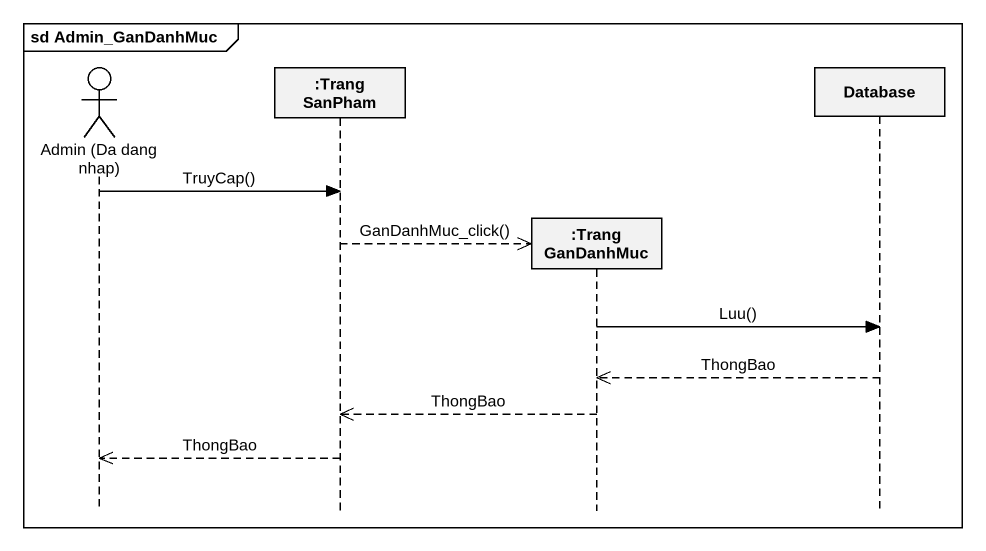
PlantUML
@startuml
mainframe sd Admin_GanDanhMuc
hide footbox
actor "Admin (Da dang nhap)" as Admin_Da_dang_nhap
participant ":Trang SanPham" as Trang_SanPham
participant ":Trang GanDanhMuc" as Trang_GanDanhMuc
participant "Database" as Database_

Admin_Da_dang_nhap -> Trang_SanPham : TruyCap()
Trang_SanPham -->> Trang_GanDanhMuc ** : GanDanhMuc_click()
Trang_GanDanhMuc -> Database_ : Luu()
Database_ -->> Trang_GanDanhMuc : ThongBao
Trang_GanDanhMuc -->> Trang_SanPham : ThongBao
Trang_SanPham -->> Admin_Da_dang_nhap : ThongBao
@enduml
